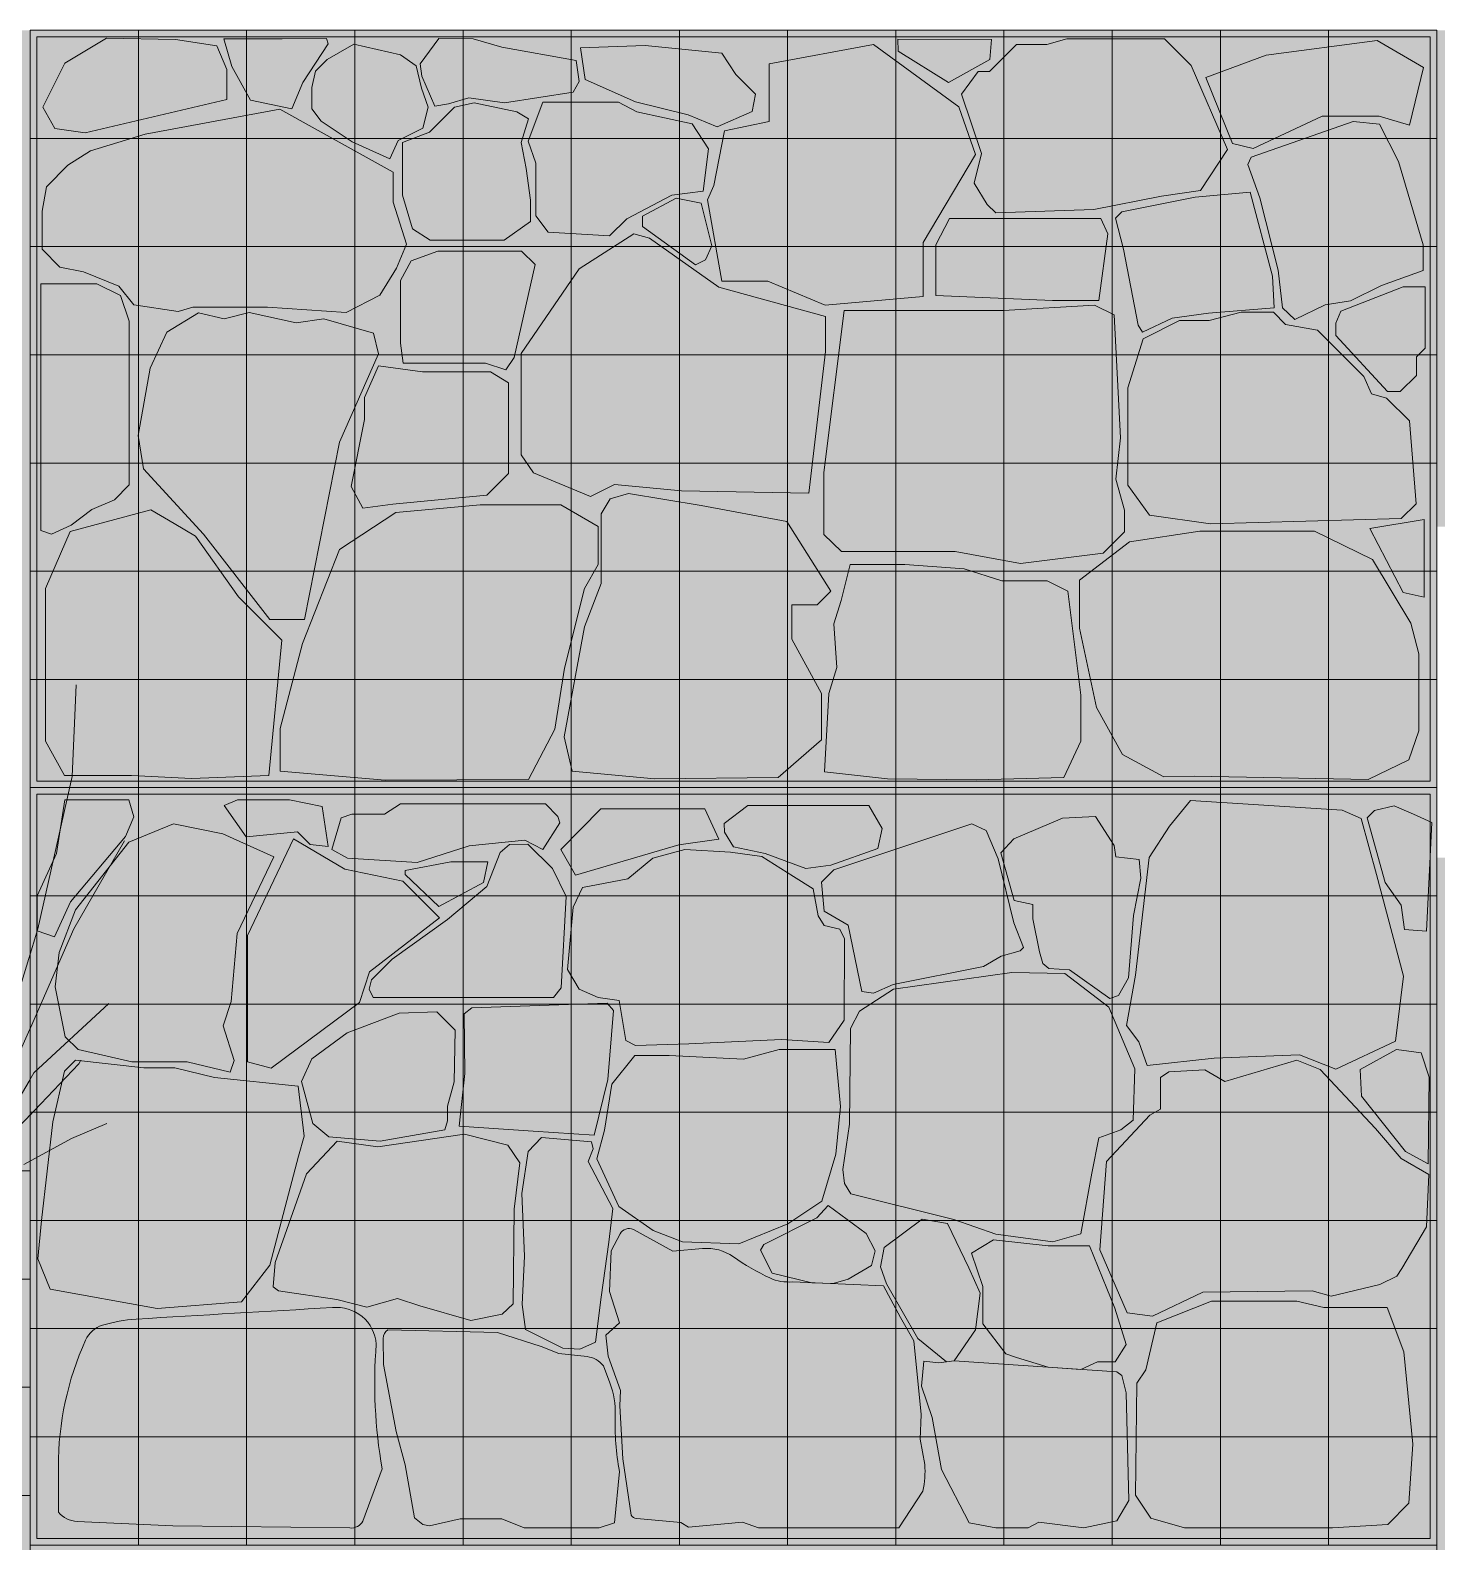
# Model space of a CAD drawing. Header units: centimetres. Extents: x -4381 to 5639, y -3920 to 4826.
# Drawn here: x 5.658 to 6.508, y 6.304 to 7.218 of the extents above; entities that cross this region are included whole.
import ezdxf
from ezdxf.xclip import XClip

# ---------------------------------------------------------------- set-up
doc = ezdxf.new("R2010")
doc.units = ezdxf.units.CM
doc.header["$MEASUREMENT"] = 0
doc.header["$XCLIPFRAME"] = 0
doc.set_wipeout_variables(frame=1)
doc.linetypes.add('Wipeout_Contour', pattern=[100, 0, -100])
for name, color, linetype, lineweight, true_color in [('0_Pen_No__254', 7, 'Continuous', 13, 0xe8e8e8), ('cad-block.com_Pen_No__62', 7, 'Continuous', 5, 0xaaaaaa), ('Mur de clôture_Pen_No__178', 7, 'Continuous', 5, 0xbda888), ('Structural - Bearing_Pen_No__178', 7, 'Continuous', 5, 0xbda888)]:
    doc.layers.add(name, color=color, linetype=linetype, lineweight=lineweight, true_color=true_color)
for name, color, linetype, lineweight in [('0_Pen_No__7', 7, 'Continuous', 5), ('Mur de clôture_Pen_No__1', 7, 'Continuous', 5), ('net_Pen_No__1', 7, 'Continuous', 5)]:
    doc.layers.add(name, color=color, linetype=linetype, lineweight=lineweight)
for name, color, linetype in [('Drawing & Figure', 7, 'Continuous'), ('Mur de clôture', 7, 'Continuous'), ('Structural - Bearing', 7, 'Continuous')]:
    doc.layers.add(name, color=color, linetype=linetype)

# ---------------------------------------------------------------- blocks, each defined once
blk = doc.blocks.new('Drawing_9_9', base_point=(-322.85847, 10.61787))
at = {"layer": '0_Pen_No__254', "linetype": 'Continuous', "ltscale": 10}
for points in [[(5.77683, 7.17598), (5.77683, 7.19418), (5.77086, 7.20836), (5.74578, 7.21218), (5.70415, 7.21309), (5.67888, 7.19793), (5.66552, 7.17136), (5.67277, 7.15846), (5.69116, 7.15592)], [(5.79104, 7.17552), (5.81615, 7.17047), (5.82279, 7.18625), (5.838, 7.20972), (5.83709, 7.21284), (5.81028, 7.2127), (5.775, 7.21259), (5.77979, 7.19596)], [(5.85351, 7.20953), (5.83751, 7.20028), (5.83034, 7.19311), (5.82813, 7.18318), (5.82813, 7.17047), (5.83381, 7.16298), (5.85248, 7.15051), (5.87532, 7.14009), (5.88031, 7.15129), (5.89517, 7.1586), (5.8984, 7.17129), (5.89445, 7.18288), (5.89115, 7.19628), (5.88169, 7.20307)], [(5.89473, 7.19021), (5.90244, 7.17207), (5.91086, 7.17334), (5.92305, 7.17692), (5.94459, 7.17398), (5.9861, 7.18051), (5.98972, 7.18689), (5.98798, 7.19955), (5.9429, 7.20765), (5.92561, 7.21267), (5.90489, 7.21283), (5.8937, 7.19762)], [(5.99053, 7.20718), (5.99345, 7.18807), (6.02372, 7.17463), (6.05565, 7.16668), (6.07305, 7.1594), (6.09418, 7.16871), (6.09638, 7.17917), (6.08448, 7.19107), (6.07595, 7.20401), (6.02954, 7.20866)], [(6.07585, 7.06626), (6.10373, 7.06626), (6.13845, 7.05179), (6.19754, 7.05688), (6.19754, 7.08952), (6.22932, 7.14285), (6.21917, 7.17164), (6.16763, 7.20923), (6.10448, 7.19749), (6.10453, 7.16269), (6.0776, 7.15701), (6.07107, 7.124), (6.06734, 7.11546)], [(6.18235, 7.2125), (6.1825, 7.20527), (6.21283, 7.18633), (6.23793, 7.20019), (6.23898, 7.21225)], [(6.24148, 7.10745), (6.30074, 7.10947), (6.34168, 7.11768), (6.36529, 7.12095), (6.3816, 7.14573), (6.35953, 7.19664), (6.34344, 7.21273), (6.28434, 7.21273), (6.27235, 7.20918), (6.25395, 7.20918), (6.23773, 7.19296), (6.23077, 7.19296), (6.22081, 7.17931), (6.23284, 7.14329), (6.22841, 7.12546), (6.23632, 7.11262)], [(6.39701, 7.14631), (6.43866, 7.16587), (6.47326, 7.16587), (6.49147, 7.16043), (6.4999, 7.19539), (6.47205, 7.21168), (6.40482, 7.20289), (6.36853, 7.18923), (6.38455, 7.14936)], [(5.88295, 7.14995), (5.88295, 7.1182), (5.88892, 7.09779), (5.89977, 7.09109), (5.94436, 7.09109), (5.96035, 7.10225), (5.96035, 7.11516), (5.95771, 7.1344), (5.95472, 7.15), (5.95916, 7.16436), (5.95203, 7.16852), (5.92624, 7.17401), (5.91435, 7.1714), (5.89926, 7.15631)], [(5.95892, 7.15075), (5.9635, 7.13749), (5.9635, 7.10575), (5.97099, 7.09579), (6.00815, 7.09363), (6.01849, 7.10397), (6.04564, 7.11813), (6.06466, 7.12066), (6.06794, 7.14613), (6.05807, 7.16138), (6.02454, 7.16849), (6.01354, 7.17432), (5.96774, 7.17432)], [(5.66516, 7.10848), (5.66516, 7.08547), (5.67589, 7.07475), (5.69016, 7.07178), (5.71156, 7.06311), (5.72059, 7.05191), (5.7474, 7.04798), (5.75624, 7.05057), (5.80146, 7.05057), (5.84895, 7.04727), (5.86932, 7.05777), (5.87932, 7.07413), (5.88541, 7.08859), (5.87733, 7.11402), (5.87733, 7.13206), (5.80885, 7.17011), (5.72741, 7.15497), (5.69433, 7.14503), (5.68068, 7.13623), (5.66777, 7.12332)], [(6.41477, 7.05021), (6.4222, 7.04313), (6.44046, 7.05195), (6.45581, 7.05427), (6.4745, 7.06362), (6.49969, 7.07258), (6.49969, 7.08815), (6.48489, 7.1386), (6.47329, 7.1612), (6.45755, 7.16275), (6.39576, 7.14118), (6.39381, 7.13674), (6.40107, 7.1166), (6.41214, 7.07286)], [(6.02797, 7.09928), (6.0601, 7.07607), (6.06603, 7.07922), (6.06984, 7.08765), (6.06354, 7.11342), (6.04833, 7.11638), (6.02797, 7.10559)], [(6.32746, 7.03965), (6.33007, 7.03543), (6.34814, 7.04381), (6.36997, 7.04692), (6.40983, 7.05005), (6.40873, 7.06933), (6.39527, 7.11994), (6.3619, 7.11698), (6.31766, 7.10807), (6.31385, 7.10426), (6.31868, 7.08556)], [(6.20528, 7.05761), (6.27571, 7.05463), (6.30369, 7.05463), (6.30918, 7.09482), (6.30497, 7.10407), (6.21358, 7.10407), (6.20528, 7.08811)], [(6.05155, 6.9396), (6.12849, 6.93813), (6.13858, 7.02382), (6.13858, 7.04485), (6.07406, 7.06263), (6.03224, 7.09214), (6.02267, 7.09493), (5.98967, 7.07373), (5.95462, 7.02256), (5.95462, 6.96136), (5.96207, 6.95031), (5.99654, 6.93607), (6.011, 6.9433)], [(5.88335, 7.01661), (5.9332, 7.01661), (5.94551, 7.01265), (5.95053, 7.02003), (5.96306, 7.07636), (5.95496, 7.08445), (5.90438, 7.08445), (5.88816, 7.07854), (5.88182, 7.06671), (5.88182, 7.02868)], [(5.66444, 6.9156), (5.67076, 6.9133), (5.68268, 6.91879), (5.69524, 6.92834), (5.70896, 6.93418), (5.71783, 6.94306), (5.71783, 7.042), (5.71251, 7.05754), (5.69831, 7.0647), (5.66444, 7.0647)], [(6.44702, 7.03345), (6.47813, 6.99955), (6.48595, 6.99955), (6.49569, 7.00929), (6.49569, 7.02046), (6.50089, 7.02567), (6.50089, 7.06279), (6.48764, 7.06279), (6.44993, 7.04811), (6.44702, 7.04083)], [(6.13767, 6.91323), (6.14821, 6.9029), (6.21701, 6.9029), (6.25651, 6.89564), (6.30649, 6.90183), (6.31936, 6.9147), (6.31936, 6.92779), (6.3141, 6.9466), (6.31684, 6.97151), (6.31296, 7.04588), (6.30111, 7.05169), (6.24612, 7.04842), (6.14982, 7.04842), (6.13767, 6.9506)], [(5.72643, 6.95291), (5.76276, 6.91339), (5.80284, 6.86172), (5.82372, 6.86172), (5.84485, 6.96888), (5.86844, 7.02236), (5.86536, 7.03476), (5.83536, 7.0435), (5.81873, 7.04103), (5.79031, 7.04733), (5.77529, 7.04339), (5.75961, 7.04702), (5.74048, 7.03538), (5.73038, 7.01357), (5.72326, 6.97295)], [(6.37117, 6.9196), (6.4865, 6.92273), (6.49553, 6.93176), (6.49143, 6.98179), (6.47763, 6.99559), (6.46862, 6.99809), (6.46391, 7.00871), (6.43601, 7.03661), (6.41665, 7.04011), (6.40931, 7.04745), (6.38979, 7.04745), (6.37046, 7.04249), (6.3526, 7.04249), (6.3306, 7.03146), (6.32126, 7.00175), (6.32126, 6.94293), (6.33446, 6.9249)], [(5.85891, 6.92897), (5.87716, 6.93142), (5.93389, 6.93692), (5.94707, 6.95009), (5.94707, 7.00476), (5.93616, 7.01154), (5.89505, 7.01154), (5.86842, 7.01497), (5.86002, 6.99593), (5.86002, 6.98267), (5.8519, 6.94217)], [(5.98072, 6.79092), (5.98552, 6.77005), (6.03526, 6.76556), (6.11006, 6.76629), (6.13609, 6.78909), (6.13609, 6.81715), (6.11834, 6.84999), (6.11834, 6.87068), (6.1336, 6.87068), (6.14186, 6.87894), (6.11523, 6.92095), (6.06336, 6.93064), (6.0196, 6.93784), (6.00844, 6.93472), (6.00295, 6.92565), (6.00295, 6.88359), (5.99294, 6.85738)], [(5.66731, 6.88054), (5.66731, 6.78828), (5.6788, 6.76753), (5.71927, 6.76753), (5.75543, 6.76566), (5.80218, 6.76743), (5.80996, 6.84928), (5.78386, 6.87538), (5.75793, 6.91217), (5.73085, 6.928), (5.68205, 6.91499)], [(5.80896, 6.77011), (5.87241, 6.76473), (5.9592, 6.76507), (5.97496, 6.79556), (5.98084, 6.8324), (5.99288, 6.88052), (6.00117, 6.89495), (6.00117, 6.918), (5.97864, 6.93097), (5.92991, 6.93097), (5.87887, 6.92639), (5.84494, 6.90402), (5.82247, 6.84736), (5.80896, 6.79591)], [(6.4666, 6.76499), (6.4911, 6.77699), (6.49711, 6.79453), (6.49711, 6.84095), (6.4924, 6.8596), (6.46915, 6.89804), (6.43412, 6.91514), (6.36475, 6.91514), (6.32228, 6.90879), (6.29211, 6.88554), (6.29211, 6.85649), (6.30235, 6.80862), (6.31815, 6.78015), (6.34313, 6.76668), (6.36136, 6.76708)], [(6.46762, 6.91675), (6.48766, 6.87816), (6.50035, 6.87519), (6.50035, 6.92214)], [(6.13806, 6.76982), (6.1761, 6.76551), (6.22968, 6.7649), (6.28257, 6.76627), (6.29291, 6.78825), (6.29291, 6.81601), (6.28499, 6.87898), (6.27245, 6.88522), (6.24511, 6.88522), (6.22235, 6.89235), (6.1866, 6.89502), (6.15356, 6.89502), (6.14806, 6.87316), (6.14368, 6.85915), (6.14545, 6.83273), (6.14054, 6.81707)], [(5.67258, 6.66999), (5.68239, 6.69123), (5.71554, 6.73062), (5.7207, 6.7426), (5.71757, 6.7529), (5.67882, 6.7529), (5.67381, 6.72037), (5.66221, 6.69479), (5.66221, 6.67359)], [(5.78857, 6.73048), (5.81956, 6.73352), (5.82723, 6.72585), (5.83809, 6.72451), (5.83449, 6.74881), (5.81462, 6.7529), (5.78323, 6.7529), (5.77526, 6.74947)], [(5.84599, 6.74198), (5.84032, 6.72287), (5.84966, 6.71753), (5.89192, 6.71486), (5.92319, 6.72507), (5.95687, 6.72849), (5.9678, 6.72284), (5.9781, 6.7389), (5.97689, 6.74282), (5.96936, 6.75035), (5.88182, 6.75035), (5.8721, 6.74416), (5.85234, 6.74416)], [(6.33307, 6.59235), (6.37338, 6.59663), (6.42496, 6.59878), (6.44708, 6.58996), (6.483, 6.60688), (6.48781, 6.6462), (6.47155, 6.70769), (6.46225, 6.74157), (6.45076, 6.74655), (6.35912, 6.75231), (6.34652, 6.73694), (6.33428, 6.71797), (6.32593, 6.64683), (6.3205, 6.61638), (6.32794, 6.60651)], [(5.98748, 6.7073), (6.04987, 6.72554), (6.07408, 6.72903), (6.06573, 6.74728), (6.00278, 6.74728), (5.97856, 6.72277)], [(6.17016, 6.72346), (6.17286, 6.73555), (6.16475, 6.74945), (6.09156, 6.74945), (6.07726, 6.73843), (6.07746, 6.73328), (6.08291, 6.72433), (6.10213, 6.72044), (6.12672, 6.71125), (6.14172, 6.7133)], [(6.26992, 6.65389), (6.2736, 6.6508), (6.2861, 6.65016), (6.3105, 6.63278), (6.31564, 6.63452), (6.32177, 6.64523), (6.32471, 6.68291), (6.32919, 6.70555), (6.32815, 6.71678), (6.31404, 6.71827), (6.31298, 6.72511), (6.3018, 6.74267), (6.28184, 6.74166), (6.25243, 6.72917), (6.2446, 6.72069), (6.25268, 6.69203), (6.26398, 6.68946), (6.26398, 6.68088), (6.26786, 6.66095)], [(6.50183, 6.67336), (6.50507, 6.73902), (6.494, 6.74422), (6.48231, 6.74924), (6.4703, 6.74629), (6.46588, 6.74187), (6.47691, 6.70275), (6.48655, 6.68908), (6.48854, 6.67435)], [(5.77885, 6.58815), (5.78126, 6.59527), (5.7746, 6.61627), (5.77943, 6.63098), (5.78302, 6.67193), (5.80519, 6.71838), (5.77448, 6.73224), (5.74461, 6.73834), (5.71768, 6.7272), (5.68528, 6.68623), (5.67547, 6.66046), (5.67298, 6.63976), (5.6792, 6.60965), (5.68688, 6.60197), (5.71948, 6.59448), (5.75286, 6.59448)], [(6.16056, 6.63699), (6.16769, 6.636), (6.17945, 6.64127), (6.23415, 6.65209), (6.24477, 6.65843), (6.25622, 6.6616), (6.2583, 6.66361), (6.25235, 6.6785), (6.24284, 6.71722), (6.23562, 6.73425), (6.22712, 6.73828), (6.1436, 6.71056), (6.13613, 6.70309), (6.13771, 6.68544), (6.15237, 6.67704)], [(5.81719, 6.72923), (5.7893, 6.67077), (5.7893, 6.59449), (5.80353, 6.59059), (5.85707, 6.63028), (5.86306, 6.64878), (5.90529, 6.68154), (5.88308, 6.70375), (5.84815, 6.71088)], [(5.94765, 6.72579), (5.94197, 6.72101), (5.93383, 6.7005), (5.91019, 6.68043), (5.87675, 6.65648), (5.86421, 6.64394), (5.86292, 6.63842), (5.86516, 6.63338), (5.97418, 6.63338), (5.97876, 6.63919), (5.98188, 6.69437), (5.97354, 6.71121), (5.95878, 6.72598)], [(6.0139, 6.63155), (6.01802, 6.60745), (6.02381, 6.60439), (6.05608, 6.60534), (6.11207, 6.60792), (6.14064, 6.60611), (6.14995, 6.61966), (6.15006, 6.66889), (6.14735, 6.67457), (6.13777, 6.67692), (6.13412, 6.68266), (6.13104, 6.69896), (6.11916, 6.70647), (6.10015, 6.7185), (6.08125, 6.72122), (6.05365, 6.72284), (6.03429, 6.71748), (6.01915, 6.70501), (5.99175, 6.69978), (5.98604, 6.68796), (5.98266, 6.65037), (5.98979, 6.63829), (6.0012, 6.63343)], [(5.88451, 6.70766), (5.90488, 6.68835), (5.93186, 6.70276), (5.93462, 6.71537), (5.91226, 6.71537), (5.88451, 6.71012)], [(6.15382, 6.51471), (6.21621, 6.49928), (6.24147, 6.49032), (6.27603, 6.48561), (6.29291, 6.49062), (6.29949, 6.5271), (6.30387, 6.54848), (6.31713, 6.55333), (6.32443, 6.55926), (6.32549, 6.59015), (6.30982, 6.62753), (6.2833, 6.64781), (6.25118, 6.64836), (6.17968, 6.63844), (6.15918, 6.62506), (6.15378, 6.61459), (6.153, 6.55689), (6.14907, 6.52934), (6.15006, 6.52093)], [(5.83844, 6.54914), (5.86945, 6.54652), (5.90849, 6.55342), (5.91013, 6.55876), (5.91016, 6.56774), (5.91418, 6.58248), (5.91483, 6.61362), (5.90367, 6.62477), (5.88099, 6.62393), (5.84945, 6.61204), (5.82816, 6.59628), (5.82191, 6.58256), (5.82882, 6.55715)], [(5.91716, 6.5556), (5.96188, 6.55255), (5.99886, 6.55013), (6.00704, 6.58388), (6.01047, 6.62554), (6.00667, 6.62985), (5.92492, 6.62707), (5.92014, 6.62353), (5.92065, 6.58743)], [(5.67011, 6.45718), (5.73471, 6.44541), (5.78575, 6.44937), (5.8027, 6.47156), (5.82019, 6.53753), (5.82345, 6.54956), (5.81997, 6.57986), (5.76929, 6.58505), (5.74538, 6.59085), (5.72658, 6.59085), (5.68532, 6.59555), (5.67866, 6.58889), (5.67174, 6.55825), (5.66477, 6.49864), (5.66266, 6.47551)], [(6.00044, 6.53585), (6.01367, 6.50711), (6.03449, 6.49254), (6.05208, 6.48573), (6.08612, 6.48459), (6.11576, 6.49654), (6.13638, 6.51037), (6.14493, 6.53862), (6.14762, 6.56746), (6.1444, 6.60202), (6.11067, 6.60202), (6.08897, 6.59616), (6.04405, 6.59831), (6.02342, 6.59831), (6.00951, 6.58089), (6.00496, 6.55318)], [(6.32095, 6.44284), (6.33622, 6.44087), (6.36659, 6.45523), (6.43273, 6.45605), (6.44416, 6.45283), (6.47368, 6.45997), (6.48376, 6.46487), (6.48695, 6.46957), (6.50172, 6.49486), (6.50323, 6.52639), (6.48652, 6.53615), (6.47087, 6.55426), (6.43753, 6.58982), (6.42339, 6.59541), (6.37986, 6.58259), (6.36791, 6.58962), (6.34604, 6.5884), (6.34111, 6.58494), (6.34111, 6.56588), (6.33462, 6.5622), (6.30831, 6.53416), (6.30443, 6.48096)], [(6.46166, 6.58987), (6.46251, 6.57367), (6.48905, 6.5402), (6.50283, 6.5329), (6.50344, 6.58515), (6.49861, 6.59992), (6.48366, 6.60185)], [(5.80479, 6.45859), (5.808, 6.45613), (5.84321, 6.4509), (5.86135, 6.44618), (5.87996, 6.45144), (5.89334, 6.4471), (5.92421, 6.43822), (5.94323, 6.44192), (5.94992, 6.44823), (5.95054, 6.50542), (5.95395, 6.53349), (5.94654, 6.54417), (5.92044, 6.55071), (5.86809, 6.54314), (5.84347, 6.54645), (5.8249, 6.52675), (5.80592, 6.47321)], [(5.97987, 6.42141), (5.99008, 6.42084), (5.99957, 6.42501), (6.00297, 6.45218), (6.00768, 6.4855), (6.01007, 6.50575), (5.99513, 6.53432), (5.99813, 6.5419), (5.99714, 6.54617), (5.96703, 6.54884), (5.95893, 6.54029), (5.95515, 6.51481), (5.95675, 6.47714), (5.95531, 6.44793), (5.95732, 6.43278)], [(6.10633, 6.46671), (6.13036, 6.46102), (6.14324, 6.46047), (6.15225, 6.46324), (6.16646, 6.47141), (6.16852, 6.48026), (6.16313, 6.49075), (6.14024, 6.50766), (6.1333, 6.50014), (6.10133, 6.48408), (6.09922, 6.4806)], [(6.17192, 6.47064), (6.17547, 6.46038), (6.19441, 6.42727), (6.21168, 6.41321), (6.21638, 6.41375), (6.22921, 6.43258), (6.23216, 6.45469), (6.22531, 6.47002), (6.21236, 6.4967), (6.19704, 6.49931), (6.17404, 6.48224)], [(6.0557, 6.31329), (6.0885, 6.31638), (6.0981, 6.31279), (6.18289, 6.31279), (6.19741, 6.33512, 0.078557), (6.19855, 6.3511), (6.19577, 6.36646), (6.19643, 6.38136), (6.1919, 6.42585), (6.1839, 6.43993), (6.17364, 6.45917), (6.11873, 6.46152, -0.129508), (6.10497, 6.46389, -0.047136), (6.0829, 6.47662, 0.178869), (6.06435, 6.48161), (6.0464, 6.47998), (6.0225, 6.49317, 0.402294), (6.01448, 6.49051), (6.00912, 6.48034), (6.0081, 6.45574), (6.01413, 6.43685), (6.00588, 6.4294), (6.00717, 6.41669), (6.01461, 6.39595), (6.01431, 6.38659), (6.0161, 6.35447), (6.0211, 6.32052, 0.271244), (6.02448, 6.31854), (6.05115, 6.31612)], [(6.25396, 6.41583), (6.27313, 6.40991), (6.29294, 6.40857), (6.30303, 6.4132), (6.3137, 6.4132), (6.32022, 6.42357), (6.31341, 6.44555), (6.30852, 6.45758), (6.2981, 6.48323), (6.27325, 6.48323), (6.24013, 6.48686), (6.22678, 6.47877), (6.23369, 6.45877), (6.23369, 6.43616), (6.24752, 6.41807)], [(6.35564, 6.31279), (6.39548, 6.31279), (6.44497, 6.31279), (6.47847, 6.31496), (6.49121, 6.3277), (6.49351, 6.36343), (6.48816, 6.41926), (6.47806, 6.44609), (6.43971, 6.44609), (6.42335, 6.44988), (6.37179, 6.44988), (6.33883, 6.43673), (6.33223, 6.40832), (6.32666, 6.40031), (6.32603, 6.33253), (6.3351, 6.31881)], [(5.67498, 6.32226, 0.202929), (5.68634, 6.3168), (5.74412, 6.31404), (5.85111, 6.31279, 0.315943), (5.85899, 6.317), (5.87064, 6.34853, -0.062601), (5.86709, 6.4239, 0.423499), (5.84072, 6.44597), (5.72199, 6.43902, 0.056058), (5.70157, 6.43525, 0.216368), (5.69146, 6.42636, 0.106349), (5.67498, 6.34975)], [(5.89014, 6.3189), (5.89519, 6.31479), (5.89926, 6.31417), (5.91791, 6.31825), (5.94293, 6.31825), (5.95645, 6.31279), (6.00187, 6.31279), (6.01118, 6.3159), (6.01411, 6.34696, -0.055011), (6.01151, 6.38077, 0.099308), (6.00823, 6.40053), (6.00435, 6.41075, 0.204724), (5.99449, 6.41632), (5.97752, 6.41821), (5.96683, 6.42247), (5.94029, 6.43098), (5.87418, 6.43261, 0.262334), (5.87129, 6.42736), (5.87145, 6.41159), (5.87923, 6.371), (5.88466, 6.35085)], [(6.22547, 6.31584), (6.24144, 6.31279), (6.26099, 6.31279), (6.26746, 6.31638), (6.29475, 6.31279), (6.3147, 6.31706), (6.32197, 6.32931), (6.32036, 6.39452), (6.31765, 6.40496), (6.31473, 6.40709), (6.21638, 6.41375), (6.20699, 6.41268), (6.19793, 6.41354), (6.19651, 6.39855), (6.20311, 6.37946), (6.20871, 6.3481)]]:
    blk.add_hatch(color=256, dxfattribs=at).paths.add_polyline_path(points)
at = {"color": 254, "linetype": 'Wipeout_Contour', "lineweight": 0, "ltscale": 54.14032}
blk.add_wipeout([(6.50799, 7.21787), (6.50799, 6.91787), (9.27791, 6.91787), (9.43728, 7.05622), (9.56883, 7.21787)], dxfattribs=at).dxf.layer = 'Structural - Bearing'
at = {"layer": 'Structural - Bearing_Pen_No__178', "linetype": 'Continuous', "ltscale": 10}
blk.add_hatch(color=256, dxfattribs=at).paths.add_polyline_path([(6.50799, 7.21787), (6.50799, 6.91787), (9.27791, 6.91787), (9.43728, 7.05622), (9.56883, 7.21787)])
at = {"color": 254, "linetype": 'Wipeout_Contour', "lineweight": 0, "ltscale": 34.563073}
blk.add_wipeout([(4.80799, 7.21787), (4.80799, 6.52857), (5.65799, 6.52857), (5.65799, 7.21787)], dxfattribs=at).dxf.layer = 'Mur de clôture'
at = {"color": 254, "linetype": 'Wipeout_Contour', "lineweight": 0, "ltscale": 88.800265}
blk.add_wipeout([(9.04753, 6.71787), (6.50799, 6.71787), (6.50799, 5.08184), (6.78569, 5.05957), (7.55465, 5.55622), (7.59946, 5.59086), (8.19272, 6.05622), (8.86087, 6.55622), (8.92342, 6.61013)], dxfattribs=at).dxf.layer = 'Structural - Bearing'
at = {"layer": 'Mur de clôture_Pen_No__178', "linetype": 'Continuous', "ltscale": 10}
blk.add_hatch(color=256, dxfattribs=at).paths.add_polyline_path([(4.80799, 7.21787), (4.80799, 6.52857), (5.65799, 6.52857), (5.65799, 7.21787)])
at = {"layer": 'Structural - Bearing_Pen_No__178', "linetype": 'Continuous', "ltscale": 10}
blk.add_hatch(color=256, dxfattribs=at).paths.add_polyline_path([(9.04753, 6.71787), (6.50799, 6.71787), (6.50799, 5.08184), (6.78569, 5.05957), (7.55465, 5.55622), (7.59946, 5.59086), (8.19272, 6.05622), (8.86087, 6.55622), (8.92342, 6.61013)])
at = {"color": 254, "linetype": 'Wipeout_Contour', "lineweight": 0, "ltscale": 39.930292}
blk.add_wipeout([(5.65799, 6.52857), (4.80799, 6.52857), (4.80799, 5.41306), (5.65799, 5.41306), (5.65799, 6.15622)], dxfattribs=at).dxf.layer = 'Mur de clôture'
at = {"layer": 'Mur de clôture_Pen_No__178', "linetype": 'Continuous', "ltscale": 10}
blk.add_hatch(color=256, dxfattribs=at).paths.add_polyline_path([(5.65799, 6.52857), (4.80799, 6.52857), (4.80799, 5.41306), (5.65799, 5.41306), (5.65799, 6.15622)])
at = {"color": 254, "linetype": 'Wipeout_Contour', "lineweight": 0, "ltscale": 43.851267}
blk.add_wipeout([(6.50799, 7.21787), (5.65799, 7.21787), (5.65799, 6.15622), (6.50799, 6.15622), (6.50799, 3.74655)], dxfattribs=at).dxf.layer = 'Mur de clôture'
at = {"layer": 'Mur de clôture_Pen_No__178', "linetype": 'Continuous', "ltscale": 10}
blk.add_hatch(color=256, dxfattribs=at).paths.add_polyline_path([(6.50799, 7.21787), (5.65799, 7.21787), (5.65799, 6.15622), (6.50799, 6.15622), (6.50799, 3.74655)])
at = {"layer": '0_Pen_No__7', "linetype": 'Continuous', "ltscale": 10}
for p, q in [((5.6834, 6.76681), (5.68568, 6.82231)), ((5.66254, 6.6749), (5.6834, 6.76681)), ((5.68431, 6.67486), (5.71488, 6.72812)), ((5.64118, 6.60475), (5.66254, 6.6749)), ((5.65206, 6.60146), (5.68431, 6.67486)), ((5.6602, 6.58784), (5.70544, 6.62965)), ((5.68741, 6.59323), (5.6885, 6.59541)), ((5.62768, 6.53241), (5.6602, 6.58784)), ((5.62911, 6.53241), (5.68741, 6.59323)), ((5.68297, 6.54808), (5.70421, 6.55729)), ((5.65407, 6.53241), (5.68297, 6.54808))]:
    blk.add_line(p, q, dxfattribs=at)
at = {"layer": 'cad-block.com_Pen_No__62', "linetype": 'Continuous', "ltscale": 10, "flags": 128}
for points in [[(5.77683, 7.17598), (5.77683, 7.19418), (5.77086, 7.20836), (5.74578, 7.21218), (5.70415, 7.21309), (5.67888, 7.19793), (5.66552, 7.17136), (5.67277, 7.15846), (5.69116, 7.15592)], [(5.79104, 7.17552), (5.77979, 7.19596), (5.775, 7.21259), (5.81028, 7.2127), (5.83709, 7.21284), (5.838, 7.20972), (5.82279, 7.18625), (5.81615, 7.17047)], [(5.85351, 7.20953), (5.88169, 7.20307), (5.89115, 7.19628), (5.89445, 7.18288), (5.8984, 7.17129), (5.89517, 7.1586), (5.88031, 7.15129), (5.87532, 7.14009), (5.85248, 7.15051), (5.83381, 7.16298), (5.82813, 7.17047), (5.82813, 7.18318), (5.83034, 7.19311), (5.83751, 7.20028)], [(5.89473, 7.19021), (5.90244, 7.17207), (5.91086, 7.17334), (5.92305, 7.17692), (5.94459, 7.17398), (5.9861, 7.18051), (5.98972, 7.18689), (5.98798, 7.19955), (5.9429, 7.20765), (5.92561, 7.21267), (5.90489, 7.21283), (5.8937, 7.19762)], [(5.99053, 7.20718), (5.99345, 7.18807), (6.02372, 7.17463), (6.05565, 7.16668), (6.07305, 7.1594), (6.09418, 7.16871), (6.09638, 7.17917), (6.08448, 7.19107), (6.07595, 7.20401), (6.02954, 7.20866)], [(6.07585, 7.06626), (6.10373, 7.06626), (6.13845, 7.05179), (6.19754, 7.05688), (6.19754, 7.08952), (6.22932, 7.14285), (6.21917, 7.17164), (6.16763, 7.20923), (6.10448, 7.19749), (6.10453, 7.16269), (6.0776, 7.15701), (6.07107, 7.124), (6.06734, 7.11546)], [(6.18235, 7.2125), (6.1825, 7.20527), (6.21283, 7.18633), (6.23793, 7.20019), (6.23898, 7.21225)], [(6.24148, 7.10745), (6.23632, 7.11262), (6.22841, 7.12546), (6.23284, 7.14329), (6.22081, 7.17931), (6.23077, 7.19296), (6.23773, 7.19296), (6.25395, 7.20918), (6.27235, 7.20918), (6.28434, 7.21273), (6.34344, 7.21273), (6.35953, 7.19664), (6.3816, 7.14573), (6.36529, 7.12095), (6.34168, 7.11768), (6.30074, 7.10947)], [(6.39701, 7.14631), (6.38455, 7.14936), (6.36853, 7.18923), (6.40482, 7.20289), (6.47205, 7.21168), (6.4999, 7.19539), (6.49147, 7.16043), (6.47326, 7.16587), (6.43866, 7.16587)], [(5.88295, 7.14995), (5.88295, 7.1182), (5.88892, 7.09779), (5.89977, 7.09109), (5.94436, 7.09109), (5.96035, 7.10225), (5.96035, 7.11516), (5.95771, 7.1344), (5.95472, 7.15), (5.95916, 7.16436), (5.95203, 7.16852), (5.92624, 7.17401), (5.91435, 7.1714), (5.89926, 7.15631)], [(5.9635, 7.10575), (5.9635, 7.11988), (5.9635, 7.13749), (5.95892, 7.15075), (5.96774, 7.17432), (6.01354, 7.17432), (6.02454, 7.16849), (6.05807, 7.16138), (6.06794, 7.14613), (6.06466, 7.12066), (6.04564, 7.11813), (6.01849, 7.10397), (6.00815, 7.09363), (5.97099, 7.09579)], [(5.84895, 7.04727), (5.86932, 7.05777), (5.87932, 7.07413), (5.88541, 7.08859), (5.87733, 7.11402), (5.87733, 7.13206), (5.83017, 7.15826), (5.80885, 7.17011), (5.72741, 7.15497), (5.69433, 7.14503), (5.68068, 7.13623), (5.66777, 7.12332), (5.66516, 7.10848), (5.66516, 7.08547), (5.67589, 7.07475), (5.69016, 7.07178), (5.71156, 7.06311), (5.72059, 7.05191), (5.7474, 7.04798), (5.75624, 7.05057), (5.80146, 7.05057)], [(6.41477, 7.05021), (6.41214, 7.07286), (6.40107, 7.1166), (6.39381, 7.13674), (6.39576, 7.14118), (6.45755, 7.16275), (6.47329, 7.1612), (6.48489, 7.1386), (6.49969, 7.08815), (6.49969, 7.07258), (6.4745, 7.06362), (6.45581, 7.05427), (6.44046, 7.05195), (6.4222, 7.04313)], [(6.02797, 7.09928), (6.02797, 7.10559), (6.04833, 7.11638), (6.06354, 7.11342), (6.06984, 7.08765), (6.06603, 7.07922), (6.0601, 7.07607)], [(6.32746, 7.03965), (6.31868, 7.08556), (6.31385, 7.10426), (6.31766, 7.10807), (6.3619, 7.11698), (6.39527, 7.11994), (6.40873, 7.06933), (6.40983, 7.05005), (6.36997, 7.04692), (6.34814, 7.04381), (6.33007, 7.03543)], [(6.20528, 7.05761), (6.20528, 7.08811), (6.21358, 7.10407), (6.30497, 7.10407), (6.30918, 7.09482), (6.30369, 7.05463), (6.27571, 7.05463)], [(6.05155, 6.9396), (6.011, 6.9433), (5.99654, 6.93607), (5.96207, 6.95031), (5.95462, 6.96136), (5.95462, 7.02256), (5.98967, 7.07373), (6.02267, 7.09493), (6.03224, 7.09214), (6.07406, 7.06263), (6.13858, 7.04485), (6.13858, 7.02382), (6.12849, 6.93813)], [(5.88335, 7.01661), (5.9332, 7.01661), (5.94551, 7.01265), (5.95053, 7.02003), (5.96306, 7.07636), (5.95496, 7.08445), (5.90438, 7.08445), (5.88816, 7.07854), (5.88182, 7.06671), (5.88182, 7.02868)], [(5.66444, 6.9156), (5.66444, 7.0647), (5.69381, 7.0647), (5.69831, 7.0647), (5.71251, 7.05754), (5.71783, 7.042), (5.71783, 6.94306), (5.70896, 6.93418), (5.69524, 6.92834), (5.68268, 6.91879), (5.67076, 6.9133)], [(6.44702, 7.03345), (6.44702, 7.04083), (6.44993, 7.04811), (6.48764, 7.06279), (6.50089, 7.06279), (6.50089, 7.04183), (6.50089, 7.02567), (6.49569, 7.02046), (6.49569, 7.00929), (6.48595, 6.99955), (6.47813, 6.99955)], [(6.13767, 6.91323), (6.13767, 6.9506), (6.14982, 7.04842), (6.16917, 7.04842), (6.24612, 7.04842), (6.30111, 7.05169), (6.31296, 7.04588), (6.31684, 6.97151), (6.3141, 6.9466), (6.31936, 6.92779), (6.31936, 6.9147), (6.30649, 6.90183), (6.25651, 6.89564), (6.21701, 6.9029), (6.14821, 6.9029)], [(5.72643, 6.95291), (5.72326, 6.97295), (5.73038, 7.01357), (5.74048, 7.03538), (5.75961, 7.04702), (5.77529, 7.04339), (5.79031, 7.04733), (5.81873, 7.04103), (5.83536, 7.0435), (5.86536, 7.03476), (5.86844, 7.02236), (5.84485, 6.96888), (5.82372, 6.86172), (5.80284, 6.86172), (5.76276, 6.91339)], [(6.37117, 6.9196), (6.33446, 6.9249), (6.32126, 6.94293), (6.32126, 7.00175), (6.3306, 7.03146), (6.3526, 7.04249), (6.37046, 7.04249), (6.38979, 7.04745), (6.40931, 7.04745), (6.41665, 7.04011), (6.43601, 7.03661), (6.46391, 7.00871), (6.46862, 6.99809), (6.47763, 6.99559), (6.49143, 6.98179), (6.49553, 6.93176), (6.4865, 6.92273)], [(5.85891, 6.92897), (5.8519, 6.94217), (5.86002, 6.98267), (5.86002, 6.99593), (5.86842, 7.01497), (5.89505, 7.01154), (5.93616, 7.01154), (5.94707, 7.00476), (5.94707, 6.95009), (5.93389, 6.93692), (5.87716, 6.93142)], [(5.98072, 6.79092), (5.98552, 6.77005), (6.03526, 6.76556), (6.11006, 6.76629), (6.13609, 6.78909), (6.13609, 6.81715), (6.11834, 6.84999), (6.11834, 6.87068), (6.1336, 6.87068), (6.14186, 6.87894), (6.11523, 6.92095), (6.06336, 6.93064), (6.0196, 6.93784), (6.00844, 6.93472), (6.00295, 6.92565), (6.00295, 6.90339), (6.00295, 6.88359), (5.99294, 6.85738)], [(5.6788, 6.76753), (5.71927, 6.76753), (5.75543, 6.76566), (5.80218, 6.76743), (5.80996, 6.84928), (5.78386, 6.87538), (5.75793, 6.91217), (5.74507, 6.91969), (5.73085, 6.928), (5.68205, 6.91499), (5.66731, 6.88054), (5.66731, 6.78828)], [(5.80896, 6.77011), (5.80896, 6.79591), (5.82247, 6.84736), (5.84494, 6.90402), (5.87887, 6.92639), (5.92991, 6.93097), (5.97864, 6.93097), (6.00117, 6.918), (6.00117, 6.89495), (5.99288, 6.88052), (5.98084, 6.8324), (5.97496, 6.79556), (5.9592, 6.76507), (5.87241, 6.76473)], [(6.4666, 6.76499), (6.36136, 6.76708), (6.34313, 6.76668), (6.31815, 6.78015), (6.30235, 6.80862), (6.29211, 6.85649), (6.29211, 6.88554), (6.32228, 6.90879), (6.36475, 6.91514), (6.43412, 6.91514), (6.46915, 6.89804), (6.4924, 6.8596), (6.49711, 6.84095), (6.49711, 6.79453), (6.4911, 6.77699)], [(6.46762, 6.91675), (6.48766, 6.87816), (6.50035, 6.87519), (6.50035, 6.92214)], [(6.13806, 6.76982), (6.14054, 6.81707), (6.14545, 6.83273), (6.14368, 6.85915), (6.14806, 6.87316), (6.15356, 6.89502), (6.1866, 6.89502), (6.22235, 6.89235), (6.24511, 6.88522), (6.27245, 6.88522), (6.28499, 6.87898), (6.29291, 6.81601), (6.29291, 6.78825), (6.28257, 6.76627), (6.22968, 6.7649), (6.1761, 6.76551)], [(5.67258, 6.66999), (5.66221, 6.67359), (5.66221, 6.69479), (5.67381, 6.72037), (5.67882, 6.7529), (5.71757, 6.7529), (5.7207, 6.7426), (5.71554, 6.73062), (5.68239, 6.69123)], [(5.78857, 6.73048), (5.77526, 6.74947), (5.78323, 6.7529), (5.81462, 6.7529), (5.83449, 6.74881), (5.83809, 6.72451), (5.82723, 6.72585), (5.81956, 6.73352)], [(5.84599, 6.74198), (5.84032, 6.72287), (5.84966, 6.71753), (5.89192, 6.71486), (5.92319, 6.72507), (5.95687, 6.72849), (5.9678, 6.72284), (5.9781, 6.7389), (5.97689, 6.74282), (5.96936, 6.75035), (5.88182, 6.75035), (5.8721, 6.74416), (5.85234, 6.74416)], [(6.33307, 6.59235), (6.32794, 6.60651), (6.3205, 6.61638), (6.32593, 6.64683), (6.33428, 6.71797), (6.34652, 6.73694), (6.35912, 6.75231), (6.45076, 6.74655), (6.46225, 6.74157), (6.47155, 6.70769), (6.48781, 6.6462), (6.483, 6.60688), (6.44708, 6.58996), (6.42496, 6.59878), (6.37338, 6.59663)], [(5.98748, 6.7073), (5.97856, 6.72277), (6.00278, 6.74728), (6.06573, 6.74728), (6.07408, 6.72903), (6.04987, 6.72554)], [(6.17016, 6.72346), (6.14172, 6.7133), (6.12672, 6.71125), (6.10213, 6.72044), (6.08291, 6.72433), (6.07746, 6.73328), (6.07726, 6.73843), (6.09156, 6.74945), (6.16475, 6.74945), (6.17286, 6.73555)], [(6.26992, 6.65389), (6.26786, 6.66095), (6.26398, 6.68088), (6.26398, 6.68946), (6.25268, 6.69203), (6.2446, 6.72069), (6.25243, 6.72917), (6.28184, 6.74166), (6.3018, 6.74267), (6.31298, 6.72511), (6.31404, 6.71827), (6.32815, 6.71678), (6.32919, 6.70555), (6.32471, 6.68291), (6.32177, 6.64523), (6.31564, 6.63452), (6.3105, 6.63278), (6.2861, 6.65016), (6.2736, 6.6508)], [(6.50183, 6.67336), (6.50507, 6.73902), (6.494, 6.74422), (6.48231, 6.74924), (6.4703, 6.74629), (6.46588, 6.74187), (6.47691, 6.70275), (6.48655, 6.68908), (6.48854, 6.67435)], [(5.77885, 6.58815), (5.75286, 6.59448), (5.71948, 6.59448), (5.68688, 6.60197), (5.6792, 6.60965), (5.67298, 6.63976), (5.67547, 6.66046), (5.68528, 6.68623), (5.71768, 6.7272), (5.74461, 6.73834), (5.77448, 6.73224), (5.80519, 6.71838), (5.78302, 6.67193), (5.77943, 6.63098), (5.7746, 6.61627), (5.78126, 6.59527)], [(6.16056, 6.63699), (6.15237, 6.67704), (6.13771, 6.68544), (6.13613, 6.70309), (6.1436, 6.71056), (6.22712, 6.73828), (6.23562, 6.73425), (6.24284, 6.71722), (6.25235, 6.6785), (6.2583, 6.66361), (6.25622, 6.6616), (6.24477, 6.65843), (6.23415, 6.65209), (6.17945, 6.64127), (6.16769, 6.636)], [(5.81719, 6.72923), (5.7893, 6.67077), (5.7893, 6.59449), (5.80353, 6.59059), (5.85707, 6.63028), (5.86306, 6.64878), (5.90529, 6.68154), (5.88308, 6.70375), (5.84815, 6.71088)], [(5.94765, 6.72579), (5.95878, 6.72598), (5.97354, 6.71121), (5.98188, 6.69437), (5.97876, 6.63919), (5.97418, 6.63338), (5.86516, 6.63338), (5.86292, 6.63842), (5.86421, 6.64394), (5.87675, 6.65648), (5.91019, 6.68043), (5.93383, 6.7005), (5.94197, 6.72101)], [(6.0139, 6.63155), (6.01802, 6.60745), (6.02381, 6.60439), (6.05608, 6.60534), (6.11207, 6.60792), (6.14064, 6.60611), (6.14995, 6.61966), (6.15006, 6.66889), (6.14735, 6.67457), (6.13777, 6.67692), (6.13412, 6.68266), (6.13104, 6.69896), (6.11916, 6.70647), (6.10015, 6.7185), (6.08125, 6.72122), (6.05365, 6.72284), (6.03429, 6.71748), (6.01915, 6.70501), (5.99175, 6.69978), (5.98604, 6.68796), (5.98266, 6.65037), (5.98979, 6.63829), (6.0012, 6.63343)], [(5.88451, 6.70766), (5.88451, 6.71012), (5.91226, 6.71537), (5.93462, 6.71537), (5.93186, 6.70276), (5.90488, 6.68835)], [(6.15382, 6.51471), (6.21621, 6.49928), (6.24147, 6.49032), (6.27603, 6.48561), (6.29291, 6.49062), (6.29949, 6.5271), (6.30387, 6.54848), (6.31713, 6.55333), (6.32443, 6.55926), (6.32549, 6.59015), (6.30982, 6.62753), (6.2833, 6.64781), (6.25118, 6.64836), (6.17968, 6.63844), (6.15918, 6.62506), (6.15378, 6.61459), (6.153, 6.55689), (6.14907, 6.52934), (6.15006, 6.52093)], [(5.83844, 6.54914), (5.82882, 6.55715), (5.82191, 6.58256), (5.82816, 6.59628), (5.84945, 6.61204), (5.88099, 6.62393), (5.90367, 6.62477), (5.91483, 6.61362), (5.91418, 6.58248), (5.91016, 6.56774), (5.91013, 6.55876), (5.90849, 6.55342), (5.86945, 6.54652)], [(5.91716, 6.5556), (5.92065, 6.58743), (5.92014, 6.62353), (5.92492, 6.62707), (6.00667, 6.62985), (6.01047, 6.62554), (6.00704, 6.58388), (5.99886, 6.55013), (5.96188, 6.55255)], [(5.67011, 6.45718), (5.73471, 6.44541), (5.78575, 6.44937), (5.8027, 6.47156), (5.82019, 6.53753), (5.82345, 6.54956), (5.81997, 6.57986), (5.76929, 6.58505), (5.74538, 6.59085), (5.72658, 6.59085), (5.68532, 6.59555), (5.67866, 6.58889), (5.67174, 6.55825), (5.66477, 6.49864), (5.66266, 6.47551)], [(6.00044, 6.53585), (6.00496, 6.55318), (6.00951, 6.58089), (6.02342, 6.59831), (6.04405, 6.59831), (6.08897, 6.59616), (6.11067, 6.60202), (6.1444, 6.60202), (6.14762, 6.56746), (6.14493, 6.53862), (6.13638, 6.51037), (6.11576, 6.49654), (6.08612, 6.48459), (6.05208, 6.48573), (6.03449, 6.49254), (6.01367, 6.50711)], [(6.32095, 6.44284), (6.30443, 6.48096), (6.30831, 6.53416), (6.33462, 6.5622), (6.34111, 6.56588), (6.34111, 6.58494), (6.34604, 6.5884), (6.36791, 6.58962), (6.37986, 6.58259), (6.42339, 6.59541), (6.43753, 6.58982), (6.47087, 6.55426), (6.48652, 6.53615), (6.50323, 6.52639), (6.50172, 6.49486), (6.48695, 6.46957), (6.48376, 6.46487), (6.47368, 6.45997), (6.44416, 6.45283), (6.43273, 6.45605), (6.36659, 6.45523), (6.33622, 6.44087)], [(6.46166, 6.58987), (6.46251, 6.57367), (6.48905, 6.5402), (6.50283, 6.5329), (6.50344, 6.58515), (6.49861, 6.59992), (6.48366, 6.60185)], [(5.80479, 6.45859), (5.80592, 6.47321), (5.8249, 6.52675), (5.84347, 6.54645), (5.86809, 6.54314), (5.92044, 6.55071), (5.94654, 6.54417), (5.95395, 6.53349), (5.95054, 6.50542), (5.94992, 6.44823), (5.94323, 6.44192), (5.92421, 6.43822), (5.89334, 6.4471), (5.87996, 6.45144), (5.86135, 6.44618), (5.84321, 6.4509), (5.808, 6.45613)], [(5.97987, 6.42141), (5.95732, 6.43278), (5.95531, 6.44793), (5.95675, 6.47714), (5.95515, 6.51481), (5.95893, 6.54029), (5.96703, 6.54884), (5.99714, 6.54617), (5.99813, 6.5419), (5.99513, 6.53432), (6.01007, 6.50575), (6.00768, 6.4855), (6.00297, 6.45218), (5.99957, 6.42501), (5.99008, 6.42084)], [(6.10633, 6.46671), (6.09922, 6.4806), (6.10133, 6.48408), (6.1333, 6.50014), (6.14024, 6.50766), (6.16313, 6.49075), (6.16852, 6.48026), (6.16646, 6.47141), (6.15225, 6.46324), (6.14324, 6.46047), (6.13036, 6.46102)], [(6.17192, 6.47064), (6.17404, 6.48224), (6.19704, 6.49931), (6.21236, 6.4967), (6.22531, 6.47002), (6.23216, 6.45469), (6.22921, 6.43258), (6.21638, 6.41375), (6.21168, 6.41321), (6.19441, 6.42727), (6.17547, 6.46038)], [(6.25396, 6.41583), (6.27313, 6.40991), (6.29294, 6.40857), (6.30303, 6.4132), (6.3137, 6.4132), (6.32022, 6.42357), (6.31341, 6.44555), (6.30852, 6.45758), (6.2981, 6.48323), (6.27325, 6.48323), (6.24013, 6.48686), (6.22678, 6.47877), (6.23369, 6.45877), (6.23369, 6.43616), (6.24752, 6.41807)], [(6.35564, 6.31279), (6.3351, 6.31881), (6.32603, 6.33253), (6.32666, 6.40031), (6.33223, 6.40832), (6.33883, 6.43673), (6.37179, 6.44988), (6.42335, 6.44988), (6.43971, 6.44609), (6.47806, 6.44609), (6.48816, 6.41926), (6.49351, 6.36343), (6.49121, 6.3277), (6.47847, 6.31496), (6.44497, 6.31279), (6.39548, 6.31279)], [(6.22547, 6.31584), (6.20871, 6.3481), (6.20311, 6.37946), (6.19651, 6.39855), (6.19793, 6.41354), (6.20699, 6.41268), (6.21638, 6.41375), (6.31473, 6.40709), (6.31765, 6.40496), (6.32036, 6.39452), (6.32197, 6.32931), (6.3147, 6.31706), (6.29475, 6.31279), (6.26746, 6.31638), (6.26099, 6.31279), (6.24144, 6.31279)]]:
    blk.add_lwpolyline(points, close=True, dxfattribs=at)
for points in [[(6.0557, 6.31329), (6.05115, 6.31612), (6.02448, 6.31854, -0.271244), (6.0211, 6.32052), (6.0161, 6.35447), (6.01431, 6.38659), (6.01461, 6.39595), (6.00717, 6.41669), (6.00588, 6.4294), (6.01413, 6.43685), (6.0081, 6.45574), (6.00912, 6.48034), (6.01448, 6.49051, -0.402294), (6.0225, 6.49317), (6.0464, 6.47998), (6.06435, 6.48161, -0.178869), (6.0829, 6.47662, 0.047136), (6.10497, 6.46389, 0.129508), (6.11873, 6.46152), (6.17364, 6.45917), (6.1839, 6.43993), (6.1919, 6.42585), (6.19643, 6.38136), (6.19577, 6.36646), (6.19855, 6.3511, -0.078557), (6.19741, 6.33512), (6.18289, 6.31279), (6.0981, 6.31279), (6.0885, 6.31638)], [(5.67498, 6.32226), (5.67498, 6.34975, -0.106349), (5.69146, 6.42636, -0.216368), (5.70157, 6.43525, -0.056058), (5.72199, 6.43902, -0.001113), (5.84072, 6.44597, -0.423499), (5.86709, 6.4239, 0.062601), (5.87064, 6.34853), (5.85899, 6.317, -0.315943), (5.85111, 6.31279), (5.74412, 6.31404), (5.68634, 6.3168, -0.202929)], [(5.89014, 6.3189), (5.88466, 6.35085), (5.87923, 6.371), (5.87145, 6.41159), (5.87129, 6.42736, -0.262334), (5.87418, 6.43261), (5.94029, 6.43098), (5.96683, 6.42247), (5.97752, 6.41821), (5.99449, 6.41632, -0.204724), (6.00435, 6.41075), (6.00823, 6.40053, -0.099308), (6.01151, 6.38077, 0.055011), (6.01411, 6.34696), (6.01118, 6.3159), (6.00187, 6.31279), (5.95645, 6.31279), (5.94293, 6.31825), (5.91791, 6.31825), (5.89926, 6.31417), (5.89519, 6.31479)]]:
    blk.add_lwpolyline(points, format="xyb", close=True, dxfattribs=at)
at = {"layer": 'Mur de clôture_Pen_No__1', "linetype": 'Continuous', "ltscale": 10}
for p, q in [((5.65799, 7.21787), (5.65799, 6.52857)), ((6.50799, 6.15623), (6.50799, 7.21787)), ((4.80799, 6.52857), (5.65799, 6.52857))]:
    blk.add_line(p, q, dxfattribs=at)
at = {"layer": 'net_Pen_No__1', "linetype": 'Continuous', "ltscale": 10, "flags": 128}
for points in [[(5.658, 7.21787), (5.658, 6.76018), (6.50799, 6.76018), (6.50799, 7.21787)], [(5.66192, 7.21395), (5.66192, 6.7641), (6.50407, 6.7641), (6.50407, 7.21395)], [(5.658, 6.76018), (5.658, 6.30249), (6.50799, 6.30249), (6.50799, 6.76018)], [(5.66192, 6.75626), (5.66192, 6.30641), (6.50407, 6.30641), (6.50407, 6.75626)], [(4.808, 6.52857), (4.808, 6.07088), (5.65799, 6.07088), (5.65799, 6.52857)]]:
    blk.add_lwpolyline(points, close=True, dxfattribs=at)
for points in [[(5.72338, 7.21787), (5.72338, 6.76018)], [(5.78877, 7.21787), (5.78877, 6.76018)], [(5.85415, 7.21787), (5.85415, 6.76018)], [(5.91953, 7.21787), (5.91953, 6.76018)], [(5.98492, 7.21787), (5.98492, 6.76018)], [(6.0503, 7.21787), (6.0503, 6.76018)], [(6.11569, 7.21787), (6.11569, 6.76018)], [(6.18107, 7.21787), (6.18107, 6.76018)], [(6.24646, 7.21787), (6.24646, 6.76018)], [(6.31184, 7.21787), (6.31184, 6.76018)], [(6.37723, 7.21787), (6.37723, 6.76018)], [(6.44261, 7.21787), (6.44261, 6.76018)], [(5.658, 7.15249), (6.50799, 7.15249)], [(5.658, 7.0871), (6.50799, 7.0871)], [(5.658, 7.02172), (6.50799, 7.02172)], [(5.658, 6.95633), (6.50799, 6.95633)], [(5.658, 6.89095), (6.50799, 6.89095)], [(5.658, 6.82557), (6.50799, 6.82557)], [(5.72338, 6.76018), (5.72338, 6.30249)], [(5.78877, 6.76018), (5.78877, 6.30249)], [(5.85415, 6.76018), (5.85415, 6.30249)], [(5.91953, 6.76018), (5.91953, 6.30249)], [(5.98492, 6.76018), (5.98492, 6.30249)], [(6.0503, 6.76018), (6.0503, 6.30249)], [(6.11569, 6.76018), (6.11569, 6.30249)], [(6.18107, 6.76018), (6.18107, 6.30249)], [(6.24646, 6.76018), (6.24646, 6.30249)], [(6.31184, 6.76018), (6.31184, 6.30249)], [(6.37723, 6.76018), (6.37723, 6.30249)], [(6.44261, 6.76018), (6.44261, 6.30249)], [(5.658, 6.6948), (6.50799, 6.6948)], [(5.658, 6.62941), (6.50799, 6.62941)], [(5.658, 6.56403), (6.50799, 6.56403)], [(5.658, 6.49864), (6.50799, 6.49864)], [(4.808, 6.46318), (5.65799, 6.46318)], [(5.658, 6.43326), (6.50799, 6.43326)], [(4.808, 6.3978), (5.65799, 6.3978)], [(5.658, 6.36787), (6.50799, 6.36787)], [(4.808, 6.33241), (5.65799, 6.33241)]]:
    blk.add_lwpolyline(points, dxfattribs=at)

msp = doc.modelspace()

# ---------------------------------------------------------------- block references
at = {"layer": 'Drawing & Figure', "color": 151, "linetype": 'Continuous', "lineweight": 5, "ltscale": 10, "true_color": 0x80c2ff}
ref = msp.add_blockref('Drawing_9_9', (-322.85847, 10.61787), dxfattribs=at)
XClip(ref).set_block_clipping_path([(1, 0.9963282177), (50.7463984619, 21.3288080632)])

doc.saveas('drawing.dxf')
